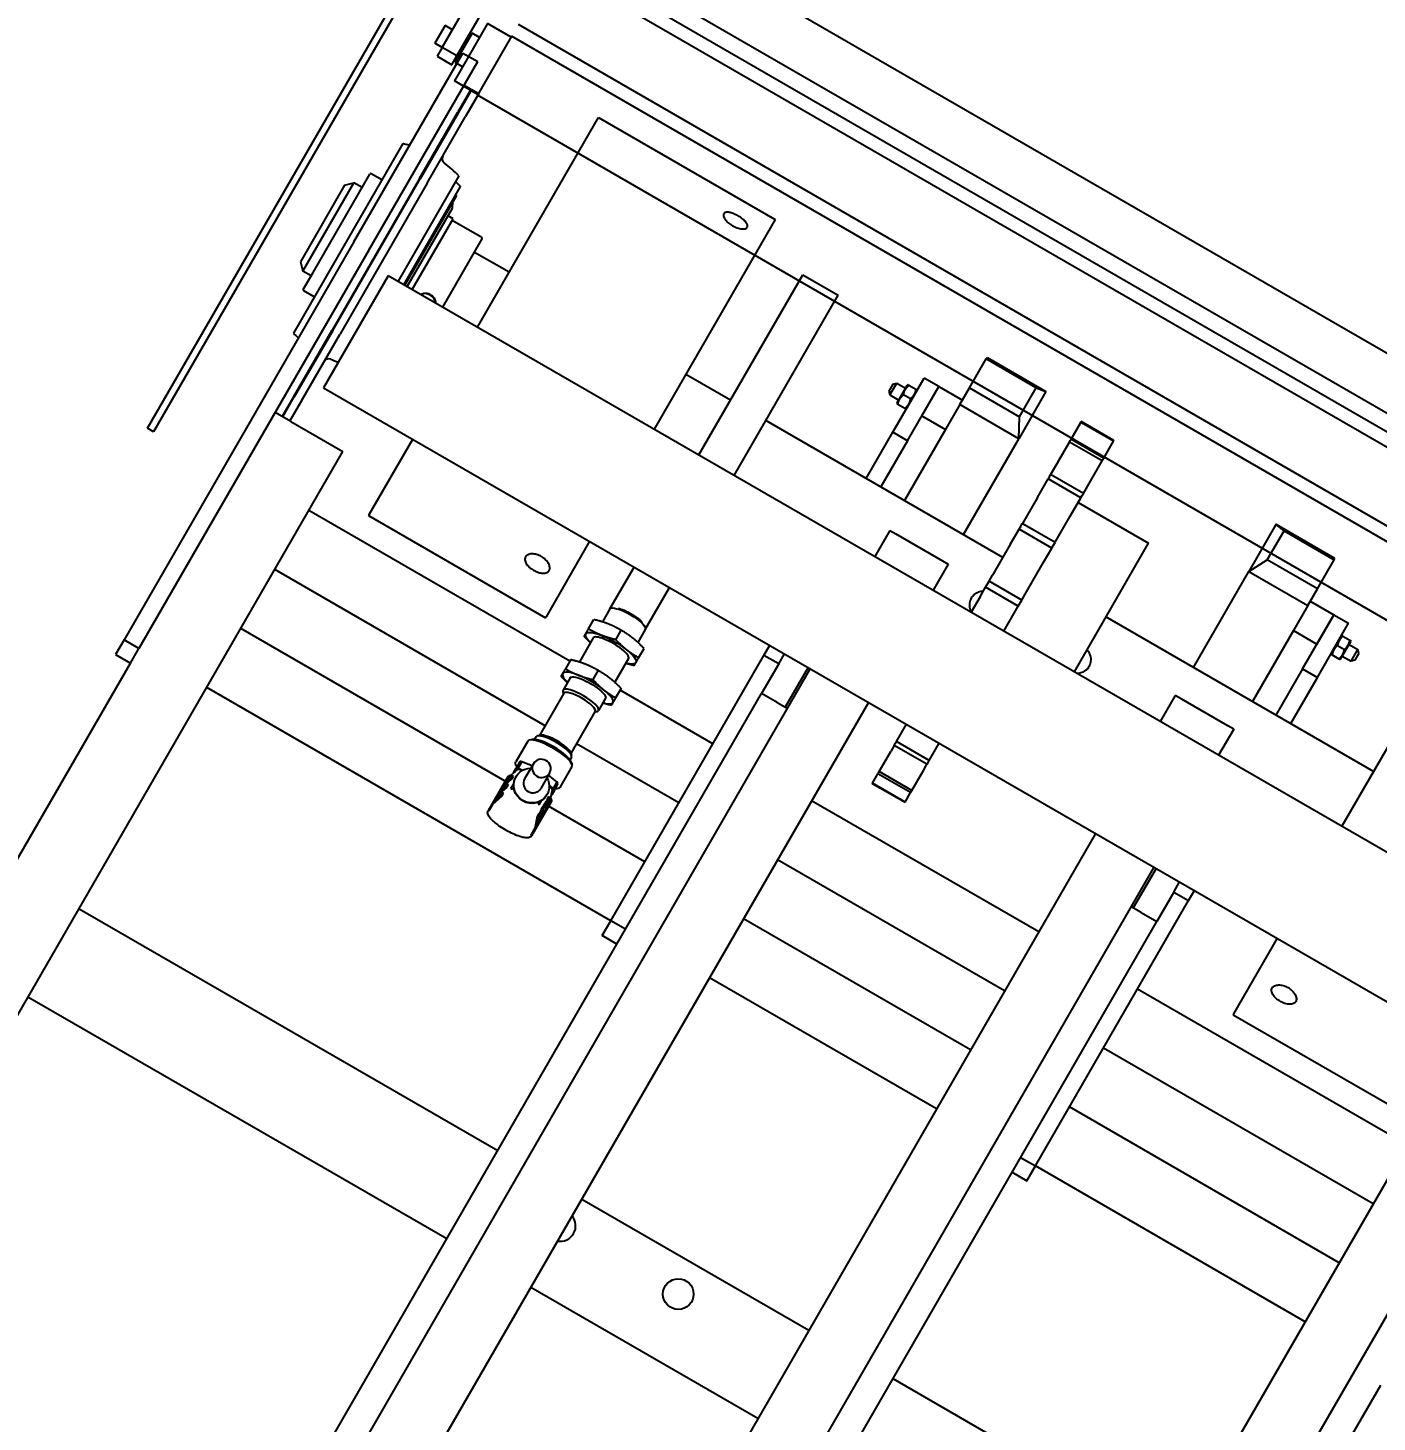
# Model space of a CAD drawing. Header units: millimetres. Extents: x -383313 to -161684, y -117025 to 99224.
# Drawn here: x -353972.6 to -353576.4, y -12946.8 to -12537.4 of the extents above; entities that cross this region are included whole.
import ezdxf

# ---------------------------------------------------------------- set-up
doc = ezdxf.new("R2010")
doc.units = ezdxf.units.MM
doc.header["$MEASUREMENT"] = 0
doc.layers.get('Defpoints').update_dxf_attribs({"color": 31})
for name, color, linetype in [('001__КОНСТРУКТИВ__размеры внутр.', 7, 'Continuous'), ('PV-6C3', 7, 'Continuous'), ('PV-9BDA', 7, 'Continuous'), ('PV-B8D', 7, 'Continuous'), ('Ограждение конвейеров', 3, 'Continuous')]:
    doc.layers.add(name, color=color, linetype=linetype)
doc.styles.add('PSTUDIO', font='arial.ttf')
doc.dimstyles.new('PS_TICK', dxfattribs={"dimscale": 100, "dimtxt": 2.5, "dimasz": 1, "dimexe": 2, "dimexo": 2, "dimgap": 1, "dimtad": 1, "dimdec": 0, "dimzin": 0, "dimdsep": 46, "dimtxsty": 'PSTUDIO', "dimblk": 'ARCHTICK', "dimcen": 2, "dimdle": 1.5, "dimse1": 1, "dimse2": 1, "dimadec": 0, "dimazin": 0, "dimtfac": 1, "dimtdec": 0, "dimtix": 1, "dimtmove": 1, "dimatfit": 3, "dimldrblk": 'ARCHTICK', "dimfxl": 1, "dimtolj": 1, "dimtzin": 0, "dimarcsym": 0})

# ---------------------------------------------------------------- blocks, each defined once
blk = doc.blocks.new('_ArchTick')
at = {"color": 0, "linetype": 'ByBlock', "const_width": 0.15}
blk.add_lwpolyline([(-0.5, -0.5), (0.5, 0.5)], dxfattribs=at)
blk = doc.blocks.new('*D264')
at = {"layer": '001__КОНСТРУКТИВ__размеры внутр.', "color": 0, "lineweight": -2, "ltscale": 100, "transparency": 16777216}
blk.add_arc((-340355.05, -23582.1), 2419.22, 151.49301, 180, dxfattribs=at)
at = {"layer": 'Defpoints', "color": 0, "ltscale": 100, "transparency": 16777216}
for p in [(-360678.78, -12544), (-342718.67, -22298.38), (-342642.4, -22794.29), (-343474.23, -23582.1), (-340514.06, -23582.1)]:
    blk.add_point(p, dxfattribs=at)
at = {"layer": '001__КОНСТРУКТИВ__размеры внутр.', "color": 0, "lineweight": -2, "ltscale": 100, "transparency": 16777216, "xscale": 100, "yscale": 100, "zscale": 100}
for p, rotation in [((-342480.96, -22427.49), 61.49301017023286), ((-342774.27, -23582.1), 269.9999999999997)]:
    blk.add_blockref('_ArchTick', p, dxfattribs=dict(at, rotation=rotation))
at = {"layer": '001__КОНСТРУКТИВ__размеры внутр.', "color": 0, "lineweight": 0, "ltscale": 100, "transparency": 16777216, "insert": (-342920.43, -22930.41), "char_height": 250, "attachment_point": 5, "rotation": 75.7465, "style": 'PSTUDIO'}
blk.add_mtext('\\A1;29°', dxfattribs=at)
blk = doc.blocks.new('*D276')
at = {"layer": '001__КОНСТРУКТИВ__размеры внутр.', "color": 0, "lineweight": -2, "ltscale": 100, "transparency": 16777216}
blk.add_line((-349966.1, -1951.2), (-357994.8, -15739.43), dxfattribs=at)
at = {"layer": 'Defpoints', "color": 0, "ltscale": 100, "transparency": 16777216}
for p in [(-349288.38, -2519.4), (-357919.32, -15609.8), (-357166.13, -16048.38)]:
    blk.add_point(p, dxfattribs=at)
at = {"layer": '001__КОНСТРУКТИВ__размеры внутр.', "color": 0, "lineweight": -2, "ltscale": 100, "transparency": 16777216, "xscale": 100, "yscale": 100, "zscale": 100}
for p, rotation in [((-350041.58, -2080.82), 59.78831573303923), ((-357919.32, -15609.8), 239.7883157330392)]:
    blk.add_blockref('_ArchTick', p, dxfattribs=dict(at, rotation=rotation))
at = {"layer": '001__КОНСТРУКТИВ__размеры внутр.', "color": 0, "ltscale": 100, "transparency": 16777216, "insert": (-354177.17, -8730.76), "char_height": 250, "attachment_point": 5, "rotation": 59.7883, "style": 'PSTUDIO'}
blk.add_mtext('\\A1;15655', dxfattribs=at)
blk = doc.blocks.new('A$C9b8175e0')
at = {"layer": 'PV-9BDA'}
blk.add_line((203.2, 272), (-203.2, 272), dxfattribs=at)
blk = doc.blocks.new('*U203')
at = {"layer": 'PV-B8D'}
for p, q in [((4280.98, 2220.64), (4278.98, 2218.64)), ((4306.98, 2220.64), (4280.98, 2220.64)), ((4306.98, 2220.64), (4308.98, 2218.64)), ((4274.13, 2211.97), (4274.13, 2215.57)), ((4274.43, 2215.87), (4280.16, 2215.87)), ((4278.98, 2218.64), (4308.98, 2218.64)), ((4278.98, 2215.87), (4278.98, 2218.64)), ((4280.16, 2215.87), (4313.53, 2215.87)), ((4308.98, 2215.87), (4308.98, 2218.64)), ((4313.83, 2211.97), (4313.83, 2215.57)), ((4326.11, 2211.97), (4261.86, 2211.97)), ((4153.98, 2209.97), (4153.98, 2204.97)), ((4158.98, 2209.97), (4153.98, 2209.97)), ((4158.98, 2204.97), (4158.98, 2209.97)), ((4293.98, 2209.97), (4158.98, 2209.97)), ((4293.98, 2209.97), (4357.98, 2209.97)), ((4357.98, 2209.97), (4357.98, 2204.97)), ((3708.98, 2204.97), (4153.98, 2204.97)), ((4153.98, 2204.97), (4158.98, 2204.97)), ((4293.98, 2204.97), (4158.98, 2204.97)), ((4238.98, 2199.67), (4238.98, 2204.97)), ((4293.98, 2204.97), (4357.98, 2204.97)), ((4349.98, 2204.97), (4349.98, 2202.57)), ((4245.76, 2202.57), (4238.98, 2202.57)), ((4238.98, 2202.37), (4245.76, 2202.37)), ((4245.76, 2199.97), (4238.98, 2199.97)), ((4238.98, 2199.67), (4238.98, 2181.97)), ((4245.76, 2202.57), (4268.32, 2202.57)), ((4268.32, 2202.37), (4245.76, 2202.37)), ((4245.76, 2199.97), (4268.32, 2199.97)), ((4257.13, 2202.57), (4257.13, 2202.37)), ((4319.65, 2202.57), (4268.32, 2202.57)), ((4268.32, 2202.37), (4319.65, 2202.37)), ((4319.65, 2199.97), (4268.32, 2199.97)), ((4319.65, 2202.57), (4342.2, 2202.57)), ((4342.2, 2202.37), (4319.65, 2202.37)), ((4319.65, 2199.97), (4342.2, 2199.97)), ((4330.83, 2202.57), (4330.83, 2202.37)), ((4349.98, 2202.57), (4342.2, 2202.57)), ((4342.2, 2202.37), (4349.98, 2202.37)), ((4349.98, 2199.97), (4342.2, 2199.97)), ((4349.98, 2202.37), (4349.98, 2199.97)), ((4290.39, 2196.26), (4252.39, 2196.26)), ((4252.39, 2196.26), (4252.39, 1789.86)), ((4290.39, 1789.86), (4290.39, 2196.26)), ((4326.11, 2192.97), (4290.39, 2192.97)), ((4290.39, 2190.97), (4323.5, 2190.97)), ((4290.39, 2190.69), (4320.96, 2190.69)), ((4316.98, 2189.81), (4318.57, 2190.69)), ((4320.96, 2190.69), (4320.96, 2190.97)), ((4290.39, 2189.81), (4316.98, 2189.81)), ((4290.39, 2188.12), (4314.4, 2188.12)), ((4313.83, 2178.07), (4313.83, 2188.12)), ((4314.4, 2188.12), (4314.4, 2189.81)), ((4290.39, 2182.77), (4290.39, 2182.77)), ((4290.39, 2182.77), (4290.39, 2182.77)), ((3638.98, 2181.97), (4238.98, 2181.97)), ((4053.98, 2039.97), (4053.98, 2181.97)), ((4083.98, 2181.97), (4083.98, 2039.97)), ((4158.98, 2044.97), (4158.98, 2181.97)), ((4178.98, 2092.31), (4178.98, 2181.97)), ((4198.98, 2090.26), (4198.98, 2181.97)), ((4218.98, 2093.46), (4218.98, 2181.97)), ((4290.39, 2177.77), (4313.53, 2177.77)), ((4308.98, 2166.06), (4308.98, 2177.77)), ((4226.48, 2166.06), (4226.79, 2166.06)), ((4226.48, 2166.06), (4226.48, 2106.06)), ((4226.79, 2166.06), (4252.39, 2166.06)), ((4290.39, 2166.06), (4361.48, 2166.06)), ((4361.48, 2166.06), (4361.48, 2106.06)), ((4226.79, 2106.06), (4226.48, 2106.06)), ((4252.39, 2106.06), (4226.79, 2106.06)), ((4361.48, 2106.06), (4290.39, 2106.06)), ((4308.98, 2090.96), (4308.98, 2106.06)), ((4180.52, 2092.31), (4168.93, 2092.31)), ((4174.56, 2091.31), (4170.99, 2092.29)), ((4171.96, 2092.29), (4175.52, 2091.31)), ((4177.46, 2091.31), (4173.89, 2092.29)), ((4174.86, 2092.29), (4178.42, 2091.31)), ((4180.35, 2091.31), (4176.79, 2092.29)), ((4177.75, 2092.29), (4181.32, 2091.31)), ((4192.49, 2092.46), (4185.44, 2092.46)), ((4219.6, 2093.46), (4216.42, 2093.46)), ((4229.94, 2093.46), (4233.12, 2093.46)), ((4169.37, 2092.11), (4171.3, 2092.11)), ((4171.3, 2092.11), (4174.74, 2090.95)), ((4172.62, 2092.11), (4174.2, 2092.11)), ((4174.2, 2092.11), (4177.64, 2090.95)), ((4174.74, 2090.95), (4175.71, 2090.95)), ((4175.51, 2092.11), (4177.09, 2092.11)), ((4177.09, 2092.11), (4180.54, 2090.95)), ((4177.64, 2090.95), (4178.6, 2090.95)), ((4177.94, 2089.76), (4179.56, 2089.76)), ((4178.15, 2089.33), (4178.81, 2089.33)), ((4178.41, 2092.11), (4179.99, 2092.11)), ((4183.72, 2090.88), (4180.18, 2092.08)), ((4180.54, 2090.95), (4181.5, 2090.95)), ((4181.37, 2091.67), (4181.03, 2092.04)), ((4181.74, 2090.21), (4181.61, 2090.21)), ((4182.32, 2091.46), (4183.93, 2091.46)), ((4183.72, 2091.26), (4182.58, 2091.26)), ((4186.15, 2091.46), (4183.93, 2091.46)), ((4183.95, 2090.71), (4183.95, 2090.76)), ((4184.06, 2089.63), (4184.06, 2090.4)), ((4184.12, 2089.6), (4184.06, 2089.99)), ((4184.18, 2090.9), (4184.4, 2089.44)), ((4184.18, 2090.9), (4186.4, 2090.9)), ((4186.88, 2087.71), (4186.4, 2090.9)), ((4193.55, 2091.61), (4193.01, 2092.19)), ((4194.81, 2090.96), (4193.96, 2090.96)), ((4195.86, 2090.07), (4195.23, 2090.74)), ((4209.98, 2090.26), (4195.68, 2090.26)), ((4209.79, 2090.26), (4210.24, 2090.74)), ((4214.81, 2090.96), (4210.65, 2090.96)), ((4228.33, 2090.96), (4220.25, 2090.96)), ((4238.18, 2090.96), (4233.78, 2090.96)), ((4238.18, 2090.96), (4252.39, 2090.96)), ((4238.86, 2090.47), (4238.6, 2090.74)), ((4290.39, 2090.96), (4351.48, 2090.96)), ((4351.48, 2090.96), (4351.48, 2078.96)), ((4187.57, 2087.71), (4182.39, 2087.71)), ((4220.87, 2084.96), (4217.69, 2084.96)), ((4231.21, 2084.96), (4234.39, 2084.96)), ((4177.94, 2080.16), (4179.56, 2080.16)), ((4178.81, 2080.59), (4178.15, 2080.59)), ((4187.57, 2082.21), (4182.39, 2082.21)), ((4184.06, 2079.93), (4184.12, 2080.33)), ((4184.06, 2079.52), (4184.06, 2080.29)), ((4184.4, 2080.49), (4184.18, 2079.03)), ((4186.4, 2079.03), (4186.88, 2082.21)), ((4180.52, 2077.61), (4168.93, 2077.61)), ((4171.3, 2077.81), (4169.37, 2077.81)), ((4170.99, 2077.63), (4174.56, 2078.61)), ((4174.74, 2078.98), (4171.3, 2077.81)), ((4175.52, 2078.61), (4171.96, 2077.63)), ((4174.2, 2077.81), (4172.62, 2077.81)), ((4173.89, 2077.63), (4176.42, 2078.33)), ((4176.41, 2078.56), (4174.2, 2077.81)), ((4175.71, 2078.98), (4174.74, 2078.98)), ((4177.39, 2078.33), (4174.86, 2077.63)), ((4177.09, 2077.81), (4175.51, 2077.81)), ((4176.41, 2078.56), (4176.42, 2078.33)), ((4176.79, 2077.63), (4180.35, 2078.61)), ((4180.54, 2078.98), (4177.09, 2077.81)), ((4177.39, 2078.33), (4177.38, 2078.56)), ((4177.64, 2078.98), (4177.62, 2078.97)), ((4177.63, 2078.92), (4177.62, 2078.97)), ((4178.04, 2078.98), (4177.64, 2078.98)), ((4181.32, 2078.61), (4177.75, 2077.63)), ((4178.6, 2078.98), (4178.2, 2078.98)), ((4179.99, 2077.81), (4178.41, 2077.81)), ((4178.98, 2044.97), (4178.98, 2077.61)), ((4180.18, 2077.85), (4183.72, 2079.05)), ((4181.5, 2078.98), (4180.54, 2078.98)), ((4181.37, 2078.25), (4181.03, 2077.88)), ((4181.74, 2079.71), (4181.61, 2079.71)), ((4183.93, 2078.46), (4182.32, 2078.46)), ((4182.58, 2078.66), (4183.72, 2078.66)), ((4183.93, 2078.46), (4186.15, 2078.46)), ((4183.95, 2079.17), (4183.95, 2079.21)), ((4186.4, 2079.03), (4184.18, 2079.03)), ((4192.49, 2077.46), (4185.44, 2077.46)), ((4193.55, 2078.32), (4193.01, 2077.74)), ((4194.81, 2078.96), (4193.96, 2078.96)), ((4195.86, 2079.86), (4195.23, 2079.18)), ((4209.98, 2079.66), (4195.68, 2079.66)), ((4198.98, 2044.97), (4198.98, 2079.66)), ((4209.79, 2079.66), (4210.24, 2079.18)), ((4214.81, 2078.96), (4210.65, 2078.96)), ((4219.6, 2076.46), (4216.42, 2076.46)), ((4218.98, 2044.97), (4218.98, 2076.46)), ((4228.33, 2078.96), (4220.25, 2078.96)), ((4229.94, 2076.46), (4233.12, 2076.46)), ((4238.18, 2078.96), (4233.78, 2078.96)), ((4238.18, 2078.96), (4252.39, 2078.96)), ((4238.86, 2079.46), (4238.6, 2079.18)), ((4290.39, 2078.96), (4351.48, 2078.96)), ((4308.98, 1998.61), (4308.98, 2078.96)), ((4334.5, 2051.97), (4333.7, 2051.17)), ((4336.9, 2051.97), (4334.5, 2051.97)), ((4336.9, 2051.97), (4337.7, 2051.17)), ((4332.74, 2048.17), (4332.5, 2048.03)), ((4332.5, 2045.39), (4332.5, 2047.74)), ((4332.74, 2048.17), (4338.66, 2048.17)), ((4333.7, 2051.17), (4337.7, 2051.17)), ((4333.7, 2051.17), (4333.7, 2048.17)), ((4335.7, 2045.39), (4335.7, 2047.74)), ((4337.7, 2051.17), (4337.7, 2048.17)), ((4338.66, 2048.17), (4338.9, 2048.03)), ((4338.9, 2045.39), (4338.9, 2047.74)), ((4153.98, 2044.97), (4158.98, 2044.97)), ((4153.98, 2039.97), (4153.98, 2044.97)), ((4158.98, 2044.97), (4248.98, 2044.97)), ((4158.98, 2039.97), (4158.98, 2044.97)), ((4248.98, 2044.97), (4252.39, 2044.97)), ((4248.98, 2039.97), (4248.98, 2044.97)), ((4308.98, 2044.97), (4324.62, 2044.97)), ((4324.62, 2044.97), (4343.01, 2044.97)), ((4324.62, 2039.97), (4324.62, 2044.97)), ((4332.74, 2044.97), (4332.5, 2045.11)), ((4338.66, 2044.97), (4338.9, 2045.11)), ((4343.01, 2039.97), (4343.01, 2044.97)), ((3708.98, 2039.97), (4238.98, 2039.97)), ((4248.98, 2039.97), (4238.98, 2039.97)), ((4238.98, 2034.67), (4238.98, 2039.97)), ((4248.98, 2039.97), (4252.39, 2039.97)), ((4324.62, 2039.97), (4308.98, 2039.97)), ((4324.62, 2039.97), (4343.01, 2039.97)), ((4333.05, 2039.97), (4333.05, 2031.97)), ((4333.05, 2039.97), (4343.01, 2039.97)), ((4343.01, 2039.97), (4343.01, 2031.97)), ((4252.39, 2031.27), (3625.25, 2031.27)), ((4238.98, 2034.67), (4238.98, 2031.27)), ((4252.39, 2031.97), (4238.98, 2031.97)), ((4299.21, 2031.27), (4290.39, 2031.27)), ((4299.21, 2031.27), (4299.21, 2029.27)), ((4333.05, 2031.97), (4308.98, 2031.97)), ((4341.51, 2031.97), (4308.98, 2031.97)), ((4341.51, 2031.97), (4347.16, 2031.97)), ((4341.51, 2011.98), (4341.51, 2031.97)), ((4347.16, 2031.97), (4357.01, 2031.97)), ((4347.16, 2031.97), (4347.16, 2014.97)), ((4357.01, 2031.97), (4357.5, 2031.97)), ((4357.01, 2014.97), (4357.01, 2031.97)), ((4357.5, 2031.97), (4357.5, 2011.98)), ((4299.21, 2029.27), (4299.21, 2013.47)), ((4341.51, 2011.98), (4347.16, 2014.97)), ((4347.16, 2014.97), (4357.01, 2014.97)), ((4357.01, 2014.97), (4357.5, 2011.98)), ((4252.39, 2011.47), (3625.25, 2011.47)), ((4053.98, 1934.47), (4053.98, 2011.47)), ((4083.98, 2011.47), (4083.98, 1934.47)), ((4158.98, 1934.47), (4158.98, 2011.47)), ((4178.98, 1934.47), (4178.98, 2011.47)), ((4198.98, 1934.47), (4198.98, 2011.47)), ((4218.98, 1934.47), (4218.98, 2011.47)), ((4299.21, 2011.47), (4290.39, 2011.47)), ((4299.21, 2013.47), (4299.21, 2011.47)), ((4308.98, 2011.97), (4341.5, 2011.97)), ((4357.49, 2011.97), (4341.5, 2011.97)), ((4232.35, 1998.61), (4232.35, 1998.61)), ((4232.35, 1998.61), (4232.38, 1998.61)), ((4232.35, 1998.61), (4232.35, 1987.51)), ((4232.38, 1987.51), (4232.38, 1998.61)), ((4232.38, 1998.61), (4235.61, 1998.61)), ((4235.61, 1987.51), (4235.61, 1998.61)), ((4235.61, 1998.61), (4235.96, 1998.61)), ((4235.96, 1998.61), (4236.32, 1998.61)), ((4236.32, 1987.51), (4236.32, 1998.61)), ((4236.32, 1998.61), (4243.14, 1998.61)), ((4245.21, 1998.61), (4243.14, 1998.61)), ((4245.21, 1987.51), (4245.21, 1998.61)), ((4245.21, 1998.61), (4245.85, 1998.61)), ((4245.85, 1998.61), (4246.51, 1998.61)), ((4246.51, 1987.51), (4246.51, 1998.61)), ((4246.51, 1998.61), (4252.39, 1998.61)), ((4295.63, 1998.61), (4290.39, 1998.61)), ((4295.63, 1998.61), (4298.85, 1998.61)), ((4298.85, 1987.51), (4298.85, 1998.61)), ((4298.85, 1998.61), (4300.93, 1998.61)), ((4300.93, 1987.51), (4300.93, 1998.61)), ((4300.93, 1998.61), (4302.94, 1998.61)), ((4313.53, 1998.61), (4302.94, 1998.61)), ((4313.53, 1998.61), (4318.54, 1998.61)), ((4318.54, 1987.51), (4318.54, 1998.61)), ((4318.54, 1998.61), (4319.49, 1998.61)), ((4319.49, 1998.61), (4320.44, 1998.61)), ((4320.44, 1987.51), (4320.44, 1998.61)), ((4320.44, 1998.61), (4320.49, 1998.61)), ((4329.32, 1998.61), (4320.49, 1998.61)), ((4320.49, 1998.61), (4320.49, 1987.51)), ((4329.32, 1998.61), (4335.56, 1998.61)), ((4335.56, 1987.51), (4335.56, 1998.61)), ((4335.56, 1998.61), (4336.33, 1998.61)), ((4336.33, 1998.61), (4337.08, 1998.61)), ((4337.08, 1987.51), (4337.08, 1998.61)), ((4341.28, 1998.61), (4337.08, 1998.61)), ((4341.28, 1998.61), (4348.08, 1998.61)), ((4348.08, 1987.51), (4348.08, 1998.61)), ((4348.08, 1998.61), (4348.57, 1998.61)), ((4348.57, 1998.61), (4349.05, 1998.61)), ((4349.05, 1987.51), (4349.05, 1998.61)), ((4349.05, 1998.61), (4354.74, 1998.61)), ((4354.74, 1987.51), (4354.74, 1998.61)), ((4354.74, 1998.61), (4354.91, 1998.61)), ((4354.91, 1998.61), (4355.06, 1998.61)), ((4355.06, 1987.51), (4355.06, 1998.61)), ((4232.35, 1987.51), (4232.38, 1987.51)), ((4232.35, 1987.51), (4232.35, 1987.51)), ((4232.38, 1987.51), (4235.61, 1987.51)), ((4235.61, 1987.51), (4235.96, 1987.51)), ((4235.96, 1987.51), (4236.32, 1987.51)), ((4236.32, 1987.51), (4243.14, 1987.51)), ((4243.14, 1987.51), (4245.21, 1987.51)), ((4245.21, 1987.51), (4245.85, 1987.51)), ((4245.85, 1987.51), (4246.51, 1987.51)), ((4246.51, 1987.51), (4252.39, 1987.51)), ((4290.39, 1987.51), (4295.63, 1987.51)), ((4295.63, 1987.51), (4298.85, 1987.51)), ((4298.85, 1987.51), (4300.93, 1987.51)), ((4300.93, 1987.51), (4302.94, 1987.51)), ((4302.94, 1987.51), (4313.53, 1987.51)), ((4313.53, 1987.51), (4318.54, 1987.51)), ((4318.54, 1987.51), (4319.49, 1987.51)), ((4319.49, 1987.51), (4320.44, 1987.51)), ((4320.44, 1987.51), (4320.49, 1987.51)), ((4320.49, 1987.51), (4329.32, 1987.51)), ((4329.32, 1987.51), (4335.56, 1987.51)), ((4333.98, 1987.51), (4333.98, 1963.61)), ((4335.56, 1987.51), (4336.33, 1987.51)), ((4336.33, 1987.51), (4337.08, 1987.51)), ((4337.08, 1987.51), (4341.28, 1987.51)), ((4341.28, 1987.51), (4348.08, 1987.51)), ((4348.08, 1987.51), (4348.57, 1987.51)), ((4348.57, 1987.51), (4349.05, 1987.51)), ((4349.05, 1987.51), (4354.74, 1987.51)), ((4354.74, 1987.51), (4354.91, 1987.51)), ((4354.91, 1987.51), (4355.06, 1987.51)), ((4290.39, 1963.61), (4333.98, 1963.61)), ((4308.98, 1872.88), (4308.98, 1963.61)), ((4252.39, 1934.47), (3625.25, 1934.47)), ((4299.21, 1934.47), (4290.39, 1934.47)), ((4299.21, 1932.47), (4299.21, 1934.47)), ((4308.98, 1933.97), (4341.5, 1933.97)), ((4357.49, 1933.97), (4341.5, 1933.97)), ((4341.51, 1933.95), (4347.16, 1930.97)), ((4341.51, 1933.95), (4341.51, 1913.97)), ((4357.01, 1930.97), (4357.5, 1933.96)), ((4357.5, 1913.97), (4357.5, 1933.96)), ((4299.21, 1916.67), (4299.21, 1932.47)), ((4347.16, 1930.97), (4357.01, 1930.97)), ((4347.16, 1913.97), (4347.16, 1930.97)), ((4357.01, 1930.97), (4357.01, 1913.97)), ((4299.21, 1914.67), (4299.21, 1916.67)), ((4252.39, 1914.67), (3625.25, 1914.67)), ((4238.98, 1911.27), (4238.98, 1914.67)), ((4252.39, 1913.97), (4238.98, 1913.97)), ((4299.21, 1914.67), (4290.39, 1914.67)), ((4333.05, 1913.97), (4308.98, 1913.97)), ((4341.51, 1913.97), (4308.98, 1913.97)), ((4333.05, 1913.97), (4333.05, 1905.97)), ((4341.51, 1913.97), (4347.16, 1913.97)), ((4343.01, 1913.97), (4343.01, 1905.97)), ((4347.16, 1913.97), (4357.01, 1913.97)), ((4357.01, 1913.97), (4357.5, 1913.97)), ((4238.98, 1911.27), (4238.98, 1905.97)), ((3638.98, 1905.97), (4238.98, 1905.97)), ((4083.98, 1905.97), (4083.98, 1809.47)), ((4153.98, 1905.97), (4153.98, 1900.97)), ((4158.98, 1905.97), (4158.98, 1900.97)), ((4248.98, 1905.97), (4238.98, 1905.97)), ((4248.98, 1905.97), (4252.39, 1905.97)), ((4248.98, 1905.97), (4248.98, 1900.97)), ((4324.62, 1905.97), (4308.98, 1905.97)), ((4324.62, 1905.97), (4343.01, 1905.97)), ((4324.62, 1905.97), (4324.62, 1900.97)), ((4343.01, 1905.97), (4333.05, 1905.97)), ((4343.01, 1905.97), (4343.01, 1900.97)), ((4153.98, 1900.97), (4158.98, 1900.97)), ((4158.98, 1900.97), (4248.98, 1900.97)), ((4158.98, 1809.47), (4158.98, 1900.97)), ((4178.98, 1809.47), (4178.98, 1900.97)), ((4198.98, 1809.47), (4198.98, 1900.97)), ((4218.98, 1809.47), (4218.98, 1900.97)), ((4248.98, 1900.97), (4252.39, 1900.97)), ((4308.98, 1900.97), (4324.62, 1900.97)), ((4324.62, 1900.97), (4343.01, 1900.97)), ((4332.74, 1900.97), (4332.5, 1900.83)), ((4332.5, 1900.54), (4332.5, 1898.19)), ((4335.7, 1900.54), (4335.7, 1898.19)), ((4338.66, 1900.97), (4338.9, 1900.83)), ((4338.9, 1900.54), (4338.9, 1898.19)), ((4332.74, 1897.77), (4332.5, 1897.91)), ((4332.74, 1897.77), (4338.66, 1897.77)), ((4333.7, 1897.77), (4333.7, 1894.77)), ((4337.7, 1897.77), (4337.7, 1894.77)), ((4338.66, 1897.77), (4338.9, 1897.91)), ((4333.7, 1894.77), (4337.7, 1894.77)), ((4334.5, 1893.97), (4333.7, 1894.77)), ((4336.9, 1893.97), (4334.5, 1893.97)), ((4336.9, 1893.97), (4337.7, 1894.77)), ((4226.79, 1872.88), (4226.48, 1872.88)), ((4226.48, 1872.88), (4226.48, 1812.88)), ((4252.39, 1872.88), (4226.79, 1872.88)), ((4361.48, 1872.88), (4290.39, 1872.88)), ((4252.39, 1809.47), (3641.9, 1809.47)), ((4299.21, 1789.67), (3653.01, 1789.67)), ((3708.98, 1780.97), (4153.98, 1780.97))]:
    blk.add_line(p, q, dxfattribs=at)
blk.add_circle((4073.98, 1972.97), 4.5, dxfattribs=at)
for centre, radius, start, end in [((4274.43, 2215.57), 0.3, 90, 180), ((4313.53, 2215.57), 0.3, 0, 90), ((4293.98, 2202.47), 33.5, 163.5259, 167.0629), ((4293.98, 2202.47), 33.5, 12.9371, 16.4741), ((4259.21, 2198.47), 1.5, 6.5624, 90), ((4328.75, 2198.47), 1.5, 90, 173.4376), ((4293.98, 2202.47), 33.5, 186.5624, 190.6792), ((4293.98, 2202.47), 33.5, 343.5259, 353.4376), ((4323.5, 2191.17), 0.2, 270, 343.3985), ((4293.98, 2199.97), 31, 343.3985, 346.9497), ((4313.53, 2178.07), 0.3, 270, 360), ((4183.56, 2090.4), 0.5, 360, 71.3347), ((4183.56, 2079.52), 0.5, 288.6653, 0), ((4073.98, 2012.97), 4.5, 199.4712, 270), ((4073.98, 2012.97), 4.5, -90, -19.4712)]:
    blk.add_arc(centre, radius, start, end, dxfattribs=at)
for centre, major_axis, ratio, start_param, end_param in [((4288.72, 2182.77), (0, 3), 0.965926, -2.526952, -0.61464), ((4192.49, 2084.96), (0, 7.5), 0.258819, -1.570796, 0), ((4214.81, 2084.96), (0, 8.5), 0.258819, 0, 0.787128), ((4214.81, 2084.96), (0, 8.5), 0.258819, -1.047198, 0), ((4174.54, 2090.32), (0, 1), 0.258819, -0.882789, -0.07113), ((4177.44, 2090.32), (0, 1), 0.258819, -0.882789, -0.07113), ((4180.34, 2090.32), (0, 1), 0.258819, -0.882789, -0.07113), ((4183.12, 2084.96), (0, 7.2), 0.258819, -0.602586, -0.444612), ((4185.35, 2084.96), (0, 7.2), 0.258819, -0.602586, -0.444612), ((4193.07, 2084.96), (0, 6.9), 0.258819, -1.570796, -0.271264), ((4194.81, 2084.96), (0, 6), 0.258819, -1.570796, 0), ((4195.49, 2084.96), (0, 5.3), 0.258819, -1.570796, -0.271264), ((4209.98, 2084.96), (0, 5.3), 0.258819, -1.570796, 0), ((4210.65, 2084.96), (0, 6), 0.258819, 0, 0.271264), ((4210.65, 2084.96), (0, 6), 0.258819, -1.570796, 0), ((4214.81, 2084.96), (0, 8.5), 0.258819, -2.094395, -1.047198), ((4228.33, 2084.96), (0, -6), 0.258819, 0, 3.141593), ((4182.39, 2084.96), (0, 2.75), 0.965926, 0, 1.570796), ((4182.39, 2084.96), (0, -2.75), 0.965926, -1.570796, 0), ((4187.57, 2084.96), (0, 2.75), 0.965926, -1.570796, 1.570796), ((4187.57, 2084.96), (0, -2.75), 0.965926, -1.570796, 1.570796), ((4192.49, 2084.96), (0, -7.5), 0.258819, 0, 1.570796), ((4193.07, 2084.96), (0, -6.9), 0.258819, 0.271264, 1.570796), ((4194.81, 2084.96), (0, -6), 0.258819, 0, 1.570796), ((4195.49, 2084.96), (0, -5.3), 0.258819, 0.271264, 1.570796), ((4209.98, 2084.96), (0, -5.3), 0.258819, 0, 1.570796), ((4210.65, 2084.96), (0, -6), 0.258819, 0, 1.570796), ((4214.81, 2084.96), (0, -8.5), 0.258819, 0, 1.047198), ((4169.34, 2078.31), (-0.256, 0.431), 0.952152, 1.840988, 2.62641), ((4174.54, 2079.61), (0, -1), 0.258819, 0.07113, 0.882789), ((4177.5, 2078.77), (2.4, 0.05), 0.08413, -2.552006, -2.04342), ((4177.5, 2078.97), (2.4, 0.05), 0.08413, -2.447923, -1.833549), ((4177.5, 2078.77), (-2.4, -0.05), 0.08413, -1.623679, -0.707638), ((4177.51, 2078.49), (2.4, 0.04), 0.068648, -2.043127, -1.83323), ((4177.5, 2078.97), (2.4, 0.05), 0.08413, -1.833549, -0.516117), ((4177.51, 2078.49), (2.4, 0.04), 0.068648, -1.833229, -1.623332), ((4177.5, 2078.77), (2.4, 0.05), 0.08413, -1.623679, 1.092444), ((4177.44, 2079.61), (0, 1), 0.258819, -2.329697, -2.258804), ((4177.5, 2078.77), (-2.4, -0.05), 0.08413, -1.833549, -1.800728), ((4177.5, 2078.77), (-2.4, -0.05), 0.08413, -1.86637, -1.833549), ((4180.34, 2079.61), (0, -1), 0.258819, 0.07113, 0.882789), ((4183.12, 2084.96), (0, 7.2), 0.258819, -2.696981, -2.539007), ((4185.35, 2084.96), (0, 7.2), 0.258819, -2.696981, -2.539007), ((4210.65, 2084.96), (0, -6), 0.258819, -0.271264, 0), ((4214.81, 2084.96), (0, -8.5), 0.258819, -0.787128, 0), ((4293.98, 2014.97), (50.99, 2.91), 0.294567, -0.388697, -0.387733), ((4293.98, 1930.97), (-66.99, 3.82), 0.294567, 3.482325, 3.482746)]:
    blk.add_ellipse(centre, major_axis=major_axis, ratio=ratio, start_param=start_param, end_param=end_param, dxfattribs=at)
at = {"layer": 'PV-B8D', "extrusion": (0, 0, -1)}
for centre, major_axis, ratio, start_param, end_param in [((4170.86, 2084.96), (0, 7.35), 0.258819, 0.07113, 0.233817), ((4173.75, 2084.96), (0, 7.35), 0.258819, 0.07113, 0.233817), ((4176.65, 2084.96), (0, 7.35), 0.258819, 0.07113, 0.233817), ((4180.52, 2084.96), (0, 7.35), 0.258819, 0, 0.233817), ((4228.33, 2084.96), (0, 8.5), 0.258819, -0.787128, 0), ((4228.33, 2084.96), (0, 8.5), 0.258819, 0, 1.047198), ((4169.34, 2091.62), (-0.256, -0.431), 0.952152, 1.840988, 2.62641), ((4175.51, 2090.32), (0, 1), 0.258819, 0.07113, 0.882789), ((4181.61, 2084.96), (0, 5.25), 0.965926, -1.570796, 0), ((4181.74, 2084.96), (0, 5.25), 0.965926, -1.570796, 1.019479), ((4178.4, 2090.32), (0, 1), 0.258819, 0.07113, 0.882789), ((4180.52, 2084.96), (0, 7.35), 0.258819, 0.233817, 0.409378), ((4181.3, 2090.32), (0, 1), 0.258819, 0.07113, 0.882789), ((4182.93, 2084.96), (0, -7), 0.258819, -2.690566, -2.545422), ((4214.81, 2084.96), (0, 6), 0.258819, 0, 3.141593), ((4228.33, 2084.96), (0, -8.5), 0.258819, -2.094395, -1.047198), ((4238.18, 2084.96), (0, 6), 0.258819, 0, 1.570796), ((4238.57, 2084.96), (0, -5.6), 0.258819, -2.374206, -1.570796), ((4181.61, 2084.96), (0, -5.25), 0.965926, 0, 1.570796), ((4181.74, 2084.96), (0, -5.25), 0.965926, -1.019479, 1.570796), ((4238.18, 2084.96), (0, -6), 0.258819, -1.570796, 0), ((4238.57, 2084.96), (0, -5.6), 0.258819, -1.570796, -0.767387), ((4228.33, 2084.96), (0, -8.5), 0.258819, -1.047198, 0), ((4170.86, 2084.96), (0, -7.35), 0.258819, -0.233817, -0.07113), ((4173.75, 2084.96), (0, -7.35), 0.258819, -0.233817, -0.07113), ((4175.51, 2079.61), (0, -1), 0.258819, -0.882789, -0.07113), ((4176.65, 2084.96), (0, -7.35), 0.258819, -0.233817, -0.07113), ((4178.4, 2079.61), (0, -1), 0.258819, -0.882789, -0.811896), ((4180.52, 2084.96), (0, -7.35), 0.258819, -0.409378, 0), ((4181.3, 2079.61), (0, -1), 0.258819, -0.882789, -0.07113), ((4182.93, 2084.96), (0, -7), 0.258819, -0.596171, -0.451027), ((4228.33, 2084.96), (0, -8.5), 0.258819, 0, 0.787128), ((4293.98, 2014.97), (-66.99, -3.82), 0.294567, 3.482325, 3.482746), ((4293.98, 1930.97), (50.99, -2.91), 0.294567, -0.388697, -0.387733)]:
    blk.add_ellipse(centre, major_axis=major_axis, ratio=ratio, start_param=start_param, end_param=end_param, dxfattribs=at)
at = {"layer": 'PV-B8D'}
for points, knots in [([(4290.39, 2185.32), (4290.42, 2185.3), (4290.44, 2185.28), (4290.63, 2185.16), (4290.78, 2185.03), (4291.06, 2184.75), (4291.18, 2184.6), (4291.4, 2184.28), (4291.49, 2184.1), (4291.65, 2183.74), (4291.7, 2183.55), (4291.78, 2183.16), (4291.8, 2182.97), (4291.8, 2182.77)], [0.015751994, 0.015751994, 0.015751994, 0.015751994, 0.015848431, 0.015848431, 0.01643541, 0.01643541, 0.017022388, 0.017022388, 0.017609367, 0.017609367, 0.018196346, 0.018196346, 0.018783325, 0.018783325, 0.018783325, 0.018783325]), ([(4291.8, 2182.77), (4291.8, 2182.57), (4291.78, 2182.38), (4291.7, 2181.99), (4291.65, 2181.8), (4291.5, 2181.44), (4291.4, 2181.27), (4291.19, 2180.94), (4291.06, 2180.79), (4290.79, 2180.51), (4290.64, 2180.39), (4290.45, 2180.26), (4290.42, 2180.24), (4290.39, 2180.22)], [0, 0, 0, 0, 0.000586979, 0.000586979, 0.001173958, 0.001173958, 0.001760937, 0.001760937, 0.002347916, 0.002347916, 0.002934895, 0.002934895, 0.003035385, 0.003035385, 0.003035385, 0.003035385]), ([(4239.03, 2120.06), (4238.88, 2120.06), (4238.73, 2120.04), (4238.44, 2119.94), (4238.29, 2119.86), (4238.02, 2119.65), (4237.88, 2119.53), (4237.64, 2119.23), (4237.53, 2119.07), (4237.34, 2118.71), (4237.25, 2118.51), (4237.09, 2118.07), (4237.02, 2117.84), (4236.91, 2117.35), (4236.87, 2117.09), (4236.82, 2116.57), (4236.8, 2116.31), (4236.8, 2116.06), (4236.8, 2115.81), (4236.82, 2115.55), (4236.87, 2115.03), (4236.91, 2114.78), (4237.02, 2114.28), (4237.09, 2114.05), (4237.25, 2113.61), (4237.34, 2113.41), (4237.53, 2113.06), (4237.64, 2112.89), (4237.88, 2112.6), (4238.02, 2112.47), (4238.29, 2112.26), (4238.44, 2112.19), (4238.73, 2112.09), (4238.88, 2112.06), (4239.03, 2112.06)], [18.085506, 18.085506, 18.085506, 18.085506, 18.839069, 18.839069, 19.592632, 19.592632, 20.346194, 20.346194, 21.099757, 21.099757, 21.85332, 21.85332, 22.606883, 22.606883, 23.360446, 23.360446, 24.114009, 24.114009, 24.114009, 24.867572, 24.867572, 25.621134, 25.621134, 26.374697, 26.374697, 27.12826, 27.12826, 27.881823, 27.881823, 28.635386, 28.635386, 29.388948, 29.388948, 30.142511, 30.142511, 30.142511, 30.142511]), ([(4239.03, 2112.06), (4239.17, 2112.06), (4239.33, 2112.09), (4239.63, 2112.19), (4239.78, 2112.26), (4240.08, 2112.47), (4240.22, 2112.6), (4240.49, 2112.89), (4240.61, 2113.06), (4240.83, 2113.41), (4240.93, 2113.61), (4241.11, 2114.05), (4241.19, 2114.28), (4241.32, 2114.78), (4241.37, 2115.03), (4241.43, 2115.55), (4241.45, 2115.81), (4241.45, 2116.31), (4241.43, 2116.57), (4241.37, 2117.09), (4241.32, 2117.35), (4241.19, 2117.84), (4241.11, 2118.07), (4240.93, 2118.51), (4240.83, 2118.71), (4240.61, 2119.07), (4240.49, 2119.23), (4240.22, 2119.53), (4240.08, 2119.65), (4239.78, 2119.86), (4239.63, 2119.94), (4239.33, 2120.04), (4239.17, 2120.06), (4239.03, 2120.06)], [6.028502, 6.028502, 6.028502, 6.028502, 6.782065, 6.782065, 7.535627, 7.535627, 8.28919, 8.28919, 9.042753, 9.042753, 9.796316, 9.796316, 10.549878, 10.549878, 11.303441, 11.303441, 12.057004, 12.057004, 12.810567, 12.810567, 13.56413, 13.56413, 14.317693, 14.317693, 15.071256, 15.071256, 15.824819, 15.824819, 16.578381, 16.578381, 17.331944, 17.331944, 18.085506, 18.085506, 18.085506, 18.085506]), ([(4355.4, 2120.06), (4355.3, 2120.06), (4355.19, 2120.04), (4354.97, 2119.94), (4354.86, 2119.86), (4354.65, 2119.65), (4354.54, 2119.53), (4354.35, 2119.23), (4354.26, 2119.07), (4354.1, 2118.71), (4354.02, 2118.51), (4353.89, 2118.07), (4353.83, 2117.84), (4353.73, 2117.35), (4353.7, 2117.09), (4353.65, 2116.57), (4353.64, 2116.31), (4353.64, 2116.06), (4353.64, 2115.81), (4353.65, 2115.55), (4353.7, 2115.03), (4353.73, 2114.78), (4353.83, 2114.28), (4353.89, 2114.05), (4354.02, 2113.61), (4354.1, 2113.41), (4354.26, 2113.06), (4354.35, 2112.89), (4354.54, 2112.6), (4354.65, 2112.47), (4354.86, 2112.26), (4354.97, 2112.19), (4355.19, 2112.09), (4355.3, 2112.06), (4355.4, 2112.06)], [18.085506, 18.085506, 18.085506, 18.085506, 18.839069, 18.839069, 19.592632, 19.592632, 20.346194, 20.346194, 21.099757, 21.099757, 21.85332, 21.85332, 22.606883, 22.606883, 23.360446, 23.360446, 24.114009, 24.114009, 24.114009, 24.867572, 24.867572, 25.621134, 25.621134, 26.374697, 26.374697, 27.12826, 27.12826, 27.881823, 27.881823, 28.635386, 28.635386, 29.388948, 29.388948, 30.142511, 30.142511, 30.142511, 30.142511]), ([(4355.4, 2112.06), (4355.51, 2112.06), (4355.61, 2112.09), (4355.82, 2112.19), (4355.93, 2112.26), (4356.12, 2112.47), (4356.21, 2112.6), (4356.38, 2112.89), (4356.46, 2113.06), (4356.59, 2113.41), (4356.65, 2113.61), (4356.76, 2114.05), (4356.81, 2114.28), (4356.88, 2114.78), (4356.91, 2115.03), (4356.95, 2115.55), (4356.96, 2115.81), (4356.96, 2116.31), (4356.95, 2116.57), (4356.91, 2117.09), (4356.88, 2117.35), (4356.81, 2117.84), (4356.76, 2118.07), (4356.65, 2118.51), (4356.59, 2118.71), (4356.46, 2119.07), (4356.38, 2119.23), (4356.21, 2119.53), (4356.12, 2119.65), (4355.93, 2119.86), (4355.82, 2119.94), (4355.61, 2120.04), (4355.51, 2120.06), (4355.4, 2120.06)], [6.028502, 6.028502, 6.028502, 6.028502, 6.782065, 6.782065, 7.535627, 7.535627, 8.28919, 8.28919, 9.042753, 9.042753, 9.796316, 9.796316, 10.549878, 10.549878, 11.303441, 11.303441, 12.057004, 12.057004, 12.810567, 12.810567, 13.56413, 13.56413, 14.317693, 14.317693, 15.071256, 15.071256, 15.824819, 15.824819, 16.578381, 16.578381, 17.331944, 17.331944, 18.085506, 18.085506, 18.085506, 18.085506]), ([(4167.19, 2089.93), (4167.26, 2090.2), (4167.33, 2090.45), (4167.49, 2090.9), (4167.58, 2091.11), (4167.77, 2091.48), (4167.87, 2091.64), (4168.1, 2091.93), (4168.23, 2092.06), (4168.54, 2092.25), (4168.73, 2092.31), (4168.93, 2092.31)], [3.9269908, 3.9269908, 3.9269908, 3.9269908, 4.0840704, 4.0840704, 4.2411501, 4.2411501, 4.3982297, 4.3982297, 4.5553093, 4.5553093, 4.712389, 4.712389, 4.712389, 4.712389]), ([(4184.42, 2091.46), (4184.44, 2091.51), (4184.46, 2091.56), (4184.58, 2091.78), (4184.67, 2091.94), (4184.87, 2092.19), (4184.98, 2092.29), (4185.2, 2092.43), (4185.32, 2092.46), (4185.44, 2092.46)], [4.2023071, 4.2023071, 4.2023071, 4.2023071, 4.2411501, 4.2411501, 4.3982297, 4.3982297, 4.5553093, 4.5553093, 4.712389, 4.712389, 4.712389, 4.712389]), ([(4168.93, 2077.61), (4168.72, 2077.61), (4168.51, 2077.69), (4168.11, 2077.95), (4167.94, 2078.17), (4167.54, 2078.85), (4167.34, 2079.38), (4167.03, 2080.6), (4166.91, 2081.26), (4166.74, 2082.67), (4166.69, 2083.42), (4166.64, 2084.93), (4166.65, 2085.7), (4166.73, 2087.18), (4166.81, 2087.9), (4166.99, 2089.05), (4167.08, 2089.52), (4167.19, 2089.93)], [1.570796, 1.570796, 1.570796, 1.570796, 1.740323, 1.740323, 1.985807, 1.985807, 2.361353, 2.361353, 2.700363, 2.700363, 3.028865, 3.028865, 3.354655, 3.354655, 3.680871, 3.680871, 3.926991, 3.926991, 3.926991, 3.926991]), ([(4177.94, 2089.76), (4177.95, 2089.71), (4177.96, 2089.67), (4177.99, 2089.54), (4178.03, 2089.46), (4178.09, 2089.36), (4178.12, 2089.33), (4178.15, 2089.33)], [0.20620414, 0.20620414, 0.20620414, 0.20620414, 0.22281589, 0.22281589, 0.25989325, 0.25989325, 0.29684906, 0.29684906, 0.29684906, 0.29684906]), ([(4179.99, 2092.11), (4180.01, 2092.11), (4180.02, 2092.11), (4180.05, 2092.11), (4180.06, 2092.11), (4180.1, 2092.1), (4180.13, 2092.09), (4180.16, 2092.08), (4180.17, 2092.08), (4180.18, 2092.08)], [0, 0, 0, 0, 0.00463045, 0.00463045, 0.0092609, 0.0092609, 0.0185218, 0.0185218, 0.02308254, 0.02308254, 0.02308254, 0.02308254]), ([(4178.15, 2080.59), (4178.12, 2080.59), (4178.09, 2080.56), (4178.03, 2080.47), (4177.99, 2080.39), (4177.96, 2080.26), (4177.95, 2080.21), (4177.94, 2080.16)], [-0.29684906, -0.29684906, -0.29684906, -0.29684906, -0.25989325, -0.25989325, -0.22281589, -0.22281589, -0.20620414, -0.20620414, -0.20620414, -0.20620414]), ([(4180.18, 2077.85), (4180.17, 2077.85), (4180.16, 2077.84), (4180.13, 2077.83), (4180.1, 2077.83), (4180.06, 2077.82), (4180.05, 2077.82), (4180.02, 2077.81), (4180.01, 2077.81), (4179.99, 2077.81)], [0.60113316, 0.60113316, 0.60113316, 0.60113316, 0.6056939, 0.6056939, 0.6149548, 0.6149548, 0.61958525, 0.61958525, 0.6242157, 0.6242157, 0.6242157, 0.6242157]), ([(4185.44, 2077.46), (4185.24, 2077.46), (4185.04, 2077.57), (4184.7, 2077.93), (4184.55, 2078.17), (4184.42, 2078.46)], [1.5707963, 1.5707963, 1.5707963, 1.5707963, 1.8410109, 1.8410109, 2.0808782, 2.0808782, 2.0808782, 2.0808782]), ([(4297.46, 1998.61), (4297.41, 1998.7), (4297.36, 1998.79), (4297.15, 1999.09), (4296.99, 1999.29), (4296.63, 1999.64), (4296.43, 1999.81), (4296, 2000.1), (4295.76, 2000.23), (4295.27, 2000.43), (4295.01, 2000.51), (4294.49, 2000.61), (4294.23, 2000.64), (4293.73, 2000.64), (4293.47, 2000.61), (4292.95, 2000.51), (4292.69, 2000.43), (4292.2, 2000.23), (4291.97, 2000.1), (4291.53, 1999.81), (4291.33, 1999.64), (4290.98, 1999.29), (4290.81, 1999.09), (4290.61, 1998.79), (4290.55, 1998.7), (4290.5, 1998.61)], [1.979329, 1.979329, 1.979329, 1.979329, 2.272224, 2.272224, 3.029633, 3.029633, 3.786902, 3.786902, 4.544172, 4.544172, 5.301442, 5.301442, 6.058712, 6.058712, 6.815982, 6.815982, 7.573252, 7.573252, 8.330522, 8.330522, 9.087792, 9.087792, 9.8452, 9.8452, 10.138095, 10.138095, 10.138095, 10.138095]), ([(4290.39, 1962.88), (4290.47, 1962.71), (4290.56, 1962.55), (4290.81, 1962.19), (4290.98, 1961.99), (4291.33, 1961.63), (4291.53, 1961.47), (4291.97, 1961.17), (4292.2, 1961.05), (4292.69, 1960.84), (4292.95, 1960.76), (4293.47, 1960.66), (4293.73, 1960.64), (4294.23, 1960.64), (4294.49, 1960.66), (4295.01, 1960.76), (4295.27, 1960.84), (4295.76, 1961.05), (4296, 1961.17), (4296.43, 1961.47), (4296.63, 1961.63), (4296.99, 1961.99), (4297.15, 1962.19), (4297.45, 1962.62), (4297.57, 1962.86), (4297.74, 1963.27), (4297.8, 1963.44), (4297.85, 1963.61)], [-10.367765, -10.367765, -10.367765, -10.367765, -9.8452, -9.8452, -9.087792, -9.087792, -8.330522, -8.330522, -7.573252, -7.573252, -6.815982, -6.815982, -6.058712, -6.058712, -5.301442, -5.301442, -4.544172, -4.544172, -3.786902, -3.786902, -3.029633, -3.029633, -2.272224, -2.272224, -1.514816, -1.514816, -1.006404, -1.006404, -1.006404, -1.006404]), ([(4239.03, 1858.88), (4238.88, 1858.88), (4238.73, 1858.9), (4238.44, 1859), (4238.29, 1859.08), (4238.02, 1859.28), (4237.88, 1859.41), (4237.64, 1859.7), (4237.53, 1859.87), (4237.34, 1860.23), (4237.25, 1860.43), (4237.09, 1860.86), (4237.02, 1861.1), (4236.91, 1861.59), (4236.87, 1861.85), (4236.82, 1862.37), (4236.8, 1862.63), (4236.8, 1863.13), (4236.82, 1863.39), (4236.87, 1863.9), (4236.91, 1864.16), (4237.02, 1864.65), (4237.09, 1864.89), (4237.25, 1865.33), (4237.34, 1865.53), (4237.53, 1865.88), (4237.64, 1866.05), (4237.88, 1866.34), (4238.02, 1866.47), (4238.29, 1866.67), (4238.44, 1866.75), (4238.73, 1866.85), (4238.88, 1866.88), (4239.03, 1866.88)], [6.028502, 6.028502, 6.028502, 6.028502, 6.782065, 6.782065, 7.535627, 7.535627, 8.28919, 8.28919, 9.042753, 9.042753, 9.796316, 9.796316, 10.549878, 10.549878, 11.303441, 11.303441, 12.057004, 12.057004, 12.810567, 12.810567, 13.56413, 13.56413, 14.317693, 14.317693, 15.071256, 15.071256, 15.824819, 15.824819, 16.578381, 16.578381, 17.331944, 17.331944, 18.085506, 18.085506, 18.085506, 18.085506]), ([(4239.03, 1866.88), (4239.17, 1866.88), (4239.33, 1866.85), (4239.63, 1866.75), (4239.78, 1866.67), (4240.08, 1866.47), (4240.22, 1866.34), (4240.49, 1866.05), (4240.61, 1865.88), (4240.83, 1865.53), (4240.93, 1865.33), (4241.11, 1864.89), (4241.19, 1864.65), (4241.32, 1864.16), (4241.37, 1863.9), (4241.43, 1863.39), (4241.45, 1863.13), (4241.45, 1862.88), (4241.45, 1862.63), (4241.43, 1862.37), (4241.37, 1861.85), (4241.32, 1861.59), (4241.19, 1861.1), (4241.11, 1860.86), (4240.93, 1860.43), (4240.83, 1860.23), (4240.61, 1859.87), (4240.49, 1859.7), (4240.22, 1859.41), (4240.08, 1859.28), (4239.78, 1859.08), (4239.63, 1859), (4239.33, 1858.9), (4239.17, 1858.88), (4239.03, 1858.88)], [18.085506, 18.085506, 18.085506, 18.085506, 18.839069, 18.839069, 19.592632, 19.592632, 20.346194, 20.346194, 21.099757, 21.099757, 21.85332, 21.85332, 22.606883, 22.606883, 23.360446, 23.360446, 24.114009, 24.114009, 24.114009, 24.867572, 24.867572, 25.621134, 25.621134, 26.374697, 26.374697, 27.12826, 27.12826, 27.881823, 27.881823, 28.635386, 28.635386, 29.388948, 29.388948, 30.142511, 30.142511, 30.142511, 30.142511])]:
    blk.add_open_spline(points, degree=3, knots=knots, dxfattribs=at)
for points, weights in [([(4213.22, 2090.96), (4213.48, 2092.14), (4213.88, 2093.46)], [2.06883282316, 2.03176944748, 1.94705664645]), ([(4213.88, 2093.46), (4214.22, 2093.46), (4214.81, 2093.46)], [1.94705664655, 2.09766200223, 2.09766200223]), ([(4214.81, 2093.46), (4215.4, 2093.46), (4216.42, 2093.46)], [2.09766200223, 2.09766200223, 1.94705664686]), ([(4216.42, 2093.46), (4216.42, 2091.19), (4216.71, 2089.21)], [1.94705664632, 2.09766200223, 2.09766200223]), ([(4219.6, 2093.46), (4220.28, 2091.19), (4220.58, 2089.21)], [1.94705664649, 2.09766200223, 2.09766200223]), ([(4227.4, 2093.46), (4227, 2092.14), (4226.75, 2090.96)], [1.94705664677, 2.03176944755, 2.06883282316]), ([(4227.4, 2093.46), (4227.74, 2093.46), (4228.33, 2093.46)], [1.94705664636, 2.09766200223, 2.09766200223]), ([(4228.33, 2093.46), (4228.92, 2093.46), (4229.94, 2093.46)], [2.09766200223, 2.09766200223, 1.94705664649]), ([(4230.23, 2089.21), (4229.94, 2091.19), (4229.94, 2093.46)], [2.09766200223, 2.09766200223, 1.94705664649]), ([(4234.1, 2089.21), (4233.8, 2091.19), (4233.12, 2093.46)], [2.09766200223, 2.09766200223, 1.94705664641]), ([(4216.71, 2089.21), (4217.01, 2087.24), (4217.69, 2084.96)], [2.09766200223, 2.09766200223, 1.94705664645]), ([(4220.58, 2089.21), (4220.87, 2087.24), (4220.87, 2084.96)], [2.09766200223, 2.09766200223, 1.94705664649]), ([(4231.21, 2084.96), (4230.53, 2087.24), (4230.23, 2089.21)], [1.94705664649, 2.09766200223, 2.09766200223]), ([(4234.39, 2084.96), (4234.39, 2087.24), (4234.1, 2089.21)], [1.94705664655, 2.09766200223, 2.09766200223]), ([(4217.69, 2084.96), (4217.01, 2082.69), (4216.71, 2080.71)], [1.94705664655, 2.09766200223, 2.09766200223]), ([(4220.87, 2084.96), (4220.87, 2082.69), (4220.58, 2080.71)], [1.94705664649, 2.09766200223, 2.09766200223]), ([(4230.23, 2080.71), (4230.53, 2082.69), (4231.21, 2084.96)], [2.09766200223, 2.09766200223, 1.94705664649]), ([(4234.1, 2080.71), (4234.39, 2082.69), (4234.39, 2084.96)], [2.09766200223, 2.09766200223, 1.94705664645]), ([(4216.71, 2080.71), (4216.42, 2078.74), (4216.42, 2076.46)], [2.09766200223, 2.09766200223, 1.94705664641]), ([(4220.58, 2080.71), (4220.28, 2078.74), (4219.6, 2076.46)], [2.09766200223, 2.09766200223, 1.94705664649]), ([(4229.94, 2076.46), (4229.94, 2078.74), (4230.23, 2080.71)], [1.94705664649, 2.09766200223, 2.09766200223]), ([(4233.12, 2076.46), (4233.8, 2078.74), (4234.1, 2080.71)], [1.94705664632, 2.09766200223, 2.09766200223]), ([(4213.88, 2076.46), (4213.48, 2077.79), (4213.22, 2078.96)], [1.94705664654, 2.0317694475, 2.06883282316]), ([(4214.81, 2076.46), (4214.22, 2076.46), (4213.88, 2076.46)], [2.09766200223, 2.09766200223, 1.94705664682]), ([(4216.42, 2076.46), (4215.4, 2076.46), (4214.81, 2076.46)], [1.94705664663, 2.09766200223, 2.09766200223]), ([(4226.75, 2078.96), (4227, 2077.79), (4227.4, 2076.46)], [2.06883282316, 2.03176944749, 1.94705664649]), ([(4227.4, 2076.46), (4227.74, 2076.46), (4228.33, 2076.46)], [1.94705664649, 2.09766200223, 2.09766200223]), ([(4228.33, 2076.46), (4228.92, 2076.46), (4229.94, 2076.46)], [2.09766200223, 2.09766200223, 1.94705664649]), ([(4332.5, 2048.03), (4332.5, 2048.03), (4332.5, 2047.74)], [1.18990464181, 1.18990464181, 1.10447333224]), ([(4332.5, 2047.74), (4334.1, 2048.28), (4335.7, 2047.74)], [1.10447333225, 1.27533595138, 1.10447333224]), ([(4335.7, 2047.74), (4337.3, 2048.28), (4338.9, 2047.74)], [1.10447333225, 1.27533595138, 1.10447333224]), ([(4338.9, 2047.74), (4338.9, 2048.03), (4338.9, 2048.03)], [1.10447333225, 1.18990464181, 1.18990464181]), ([(4332.5, 2045.39), (4332.5, 2045.11), (4332.5, 2045.11)], [1.10447333225, 1.18990464181, 1.18990464181]), ([(4335.7, 2045.39), (4334.1, 2044.86), (4332.5, 2045.39)], [1.10447333225, 1.27533595138, 1.10447333224]), ([(4338.9, 2045.39), (4337.3, 2044.86), (4335.7, 2045.39)], [1.10447333225, 1.27533595138, 1.10447333224]), ([(4338.9, 2045.11), (4338.9, 2045.11), (4338.9, 2045.39)], [1.18990464181, 1.18990464181, 1.10447333224]), ([(4332.5, 1900.54), (4332.5, 1900.83), (4332.5, 1900.83)], [1.10447333225, 1.18990464181, 1.18990464181]), ([(4335.7, 1900.54), (4334.1, 1901.08), (4332.5, 1900.54)], [1.10447333225, 1.27533595138, 1.10447333224]), ([(4338.9, 1900.54), (4337.3, 1901.08), (4335.7, 1900.54)], [1.10447333225, 1.27533595138, 1.10447333224]), ([(4338.9, 1900.83), (4338.9, 1900.83), (4338.9, 1900.54)], [1.18990464181, 1.18990464181, 1.10447333224]), ([(4332.5, 1897.91), (4332.5, 1897.91), (4332.5, 1898.19)], [1.18990464181, 1.18990464181, 1.10447333224]), ([(4332.5, 1898.19), (4334.1, 1897.66), (4335.7, 1898.19)], [1.10447333225, 1.27533595138, 1.10447333224]), ([(4335.7, 1898.19), (4337.3, 1897.66), (4338.9, 1898.19)], [1.10447333225, 1.27533595138, 1.10447333224]), ([(4338.9, 1898.19), (4338.9, 1897.91), (4338.9, 1897.91)], [1.10447333225, 1.18990464181, 1.18990464181])]:
    blk.add_rational_spline(points, weights, degree=2, dxfattribs=at)
for points, degree in [([(4182.24, 2091.38), (4182.28, 2091.42), (4182.32, 2091.46)], 2), ([(4183.93, 2091.46), (4183.82, 2091.36), (4183.72, 2091.26)], 2), ([(4183.95, 2090.76), (4184.06, 2090.82), (4184.18, 2090.9)], 2), ([(4178.04, 2078.98), (4177.91, 2078.97), (4177.77, 2078.95), (4177.63, 2078.92)], 3), ([(4178.59, 2078.92), (4178.46, 2078.95), (4178.33, 2078.97), (4178.2, 2078.98)], 3), ([(4182.32, 2078.46), (4182.28, 2078.51), (4182.24, 2078.55)], 2), ([(4183.72, 2078.66), (4183.82, 2078.56), (4183.93, 2078.46)], 2), ([(4184.18, 2079.03), (4184.06, 2079.1), (4183.95, 2079.17)], 2)]:
    blk.add_open_spline(points, degree=degree, dxfattribs=at)
blk = doc.blocks.new('*U207')
at = {"layer": 'PV-6C3'}
for p, q in [((-72.84, 877.71), (341.16, 877.71)), ((-88.84, 816.71), (-88.84, 871.71)), ((-83.84, 816.71), (-83.84, 871.71)), ((-72.84, 857.71), (341.16, 857.71)), ((341.16, 853.71), (-72.84, 853.71)), ((341.16, 833.71), (-72.84, 833.71)), ((-80.84, 829.46), (-80.84, 809.96)), ((-72.84, 829.46), (-80.84, 829.46)), ((-72.84, 829.71), (-72.84, 809.71)), ((341.16, 829.71), (-72.84, 829.71)), ((-83.34, 824.71), (-83.34, 814.71)), ((-80.84, 824.71), (-83.34, 824.71)), ((-91.34, 822.71), (-91.34, 816.71)), ((-88.84, 822.71), (-91.34, 822.71)), ((-83.34, 822.71), (-83.84, 822.71)), ((-88.84, 816.71), (-91.34, 816.71)), ((-88.84, 816.71), (-88.84, 813.71)), ((-83.84, 816.71), (-88.84, 816.71)), ((-83.84, 813.71), (-83.84, 816.71)), ((-83.34, 816.71), (-83.84, 816.71)), ((-88.84, 813.71), (-83.84, 813.71)), ((-80.84, 814.71), (-83.34, 814.71)), ((-72.84, 809.96), (-80.84, 809.96)), ((341.16, 809.71), (-72.84, 809.71))]:
    blk.add_line(p, q, dxfattribs=at)

msp = doc.modelspace()

# ---------------------------------------------------------------- linework, layer by layer
at = {"layer": 'Ограждение конвейеров'}
msp.add_lwpolyline([(-350708.59164, -7062.39865), (-350706.85959, -7063.39865), (-353935.73375, -12655.97274), (-353937.4658, -12654.97274)], close=True, dxfattribs=at)

# ---------------------------------------------------------------- block references
at = {"xscale": -1, "rotation": 149.999999999998}
msp.add_blockref('A$C9b8175e0', (-353499.01349, -12379.55107), dxfattribs=at)
at = {"layer": 'PV-6C3', "rotation": 330.0000000008446}
msp.add_blockref('*U207', (-354182.36009, -13294.82391), dxfattribs=at)
at = {"layer": 'PV-B8D', "rotation": 59.99999999999999}
msp.add_blockref('*U203', (-354109.96269, -17423.86881), dxfattribs=at)

# ---------------------------------------------------------------- dimensions: what is measured, and where the dimension line sits
at = {"layer": '001__КОНСТРУКТИВ__размеры внутр.', "ltscale": 100}
dim = msp.add_aligned_dim(p1=(-349288.38174, -2519.3977), p2=(-357166.13051, -16048.37843), distance=-871.57842, dimstyle='PS_TICK', dxfattribs=at)
dim.commit()
dim.dimension.update_dxf_attribs({"geometry": '*D276', "text_midpoint": (-354177.17293, -8730.76392)})
at = {"layer": '001__КОНСТРУКТИВ__размеры внутр.', "lineweight": 0, "ltscale": 100}
dim = msp.add_angular_dim_2l(base=(-342642.40087, -22794.29036), line1=((-342718.66763, -22298.38279), (-360678.77735, -12544.00169)), line2=((-343474.22675, -23582.0977), (-340514.05882, -23582.0977)), dimstyle='PS_TICK', dxfattribs=at)
dim.commit()
dim.dimension.update_dxf_attribs({"geometry": '*D264', "text_midpoint": (-342920.42943, -22930.40687)})

doc.saveas('drawing.dxf')
